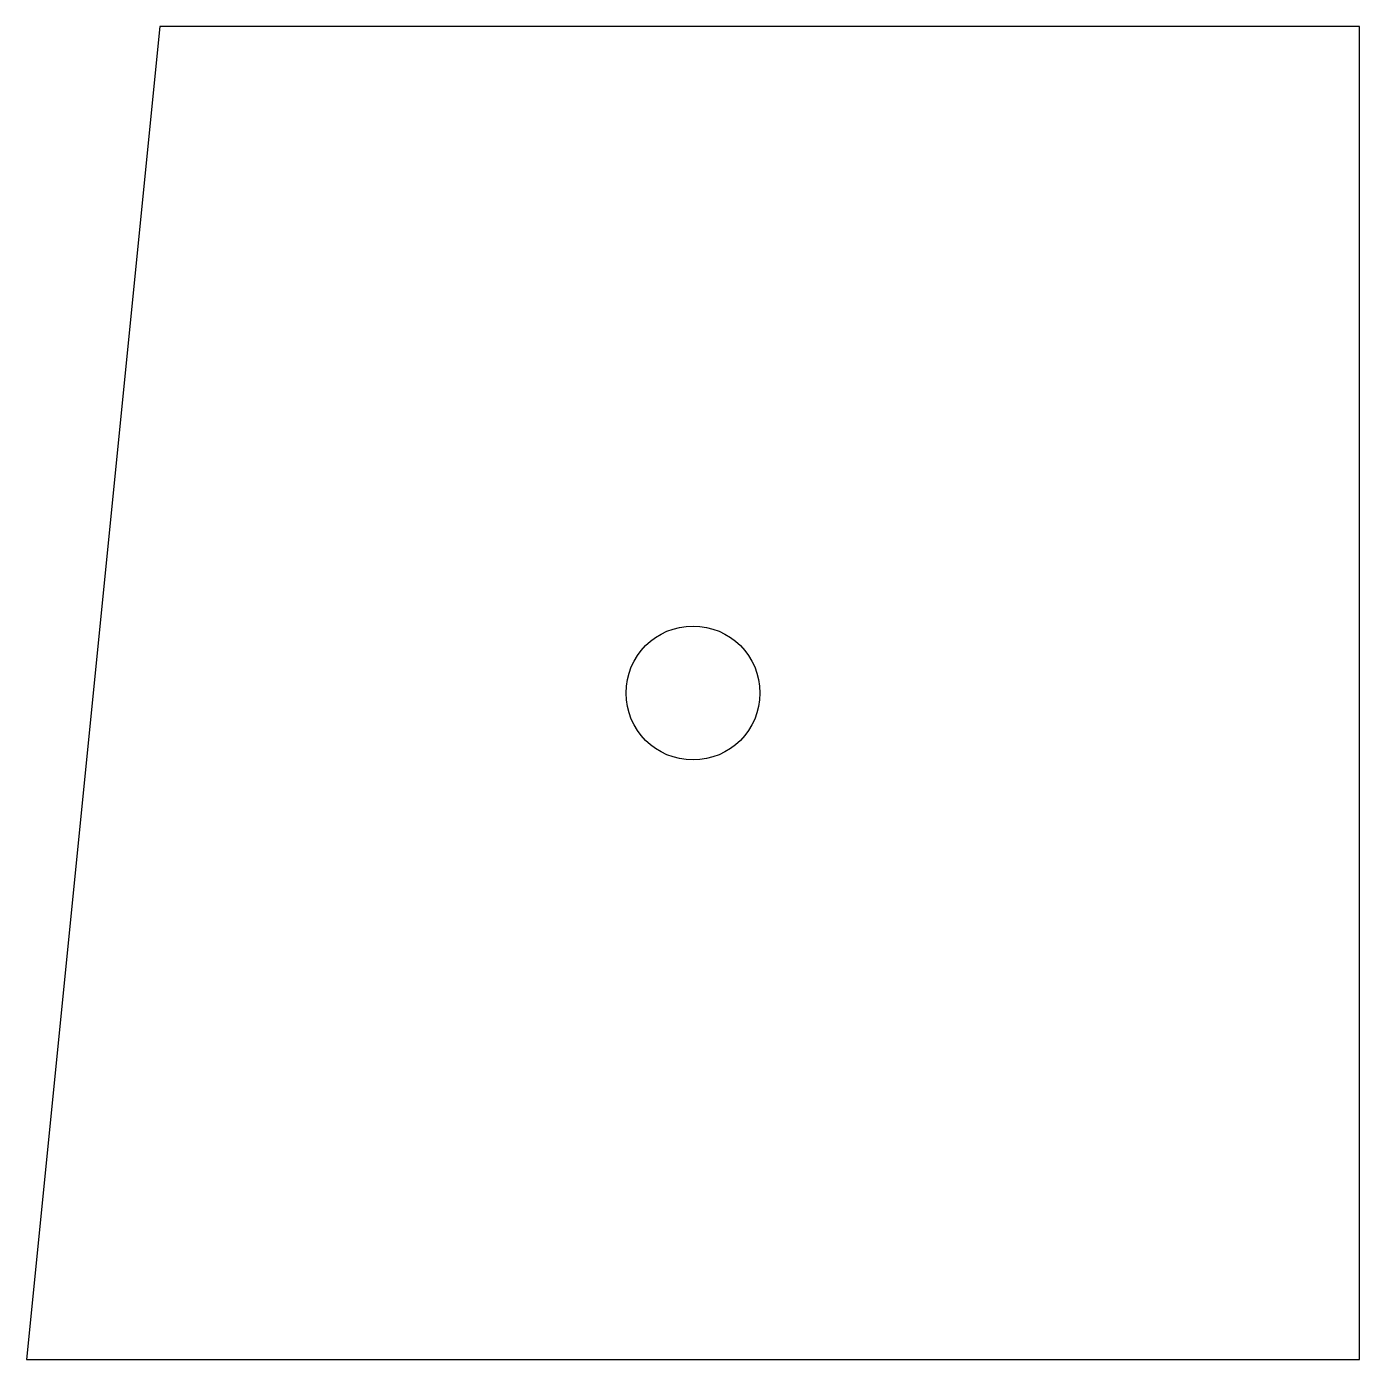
# Model space of a CAD drawing. Header units: inches. Extents: x 0 to 2, y 0 to 2.
import ezdxf

# ---------------------------------------------------------------- set-up
doc = ezdxf.new("R2010")
doc.units = ezdxf.units.IN

msp = doc.modelspace()

# ---------------------------------------------------------------- linework, layer by layer
msp.add_lwpolyline([(0, 0), (2, 0), (2, 2), (0.2, 2)], close=True)
msp.add_circle((1, 1), 0.1005)

doc.saveas('drawing.dxf')
